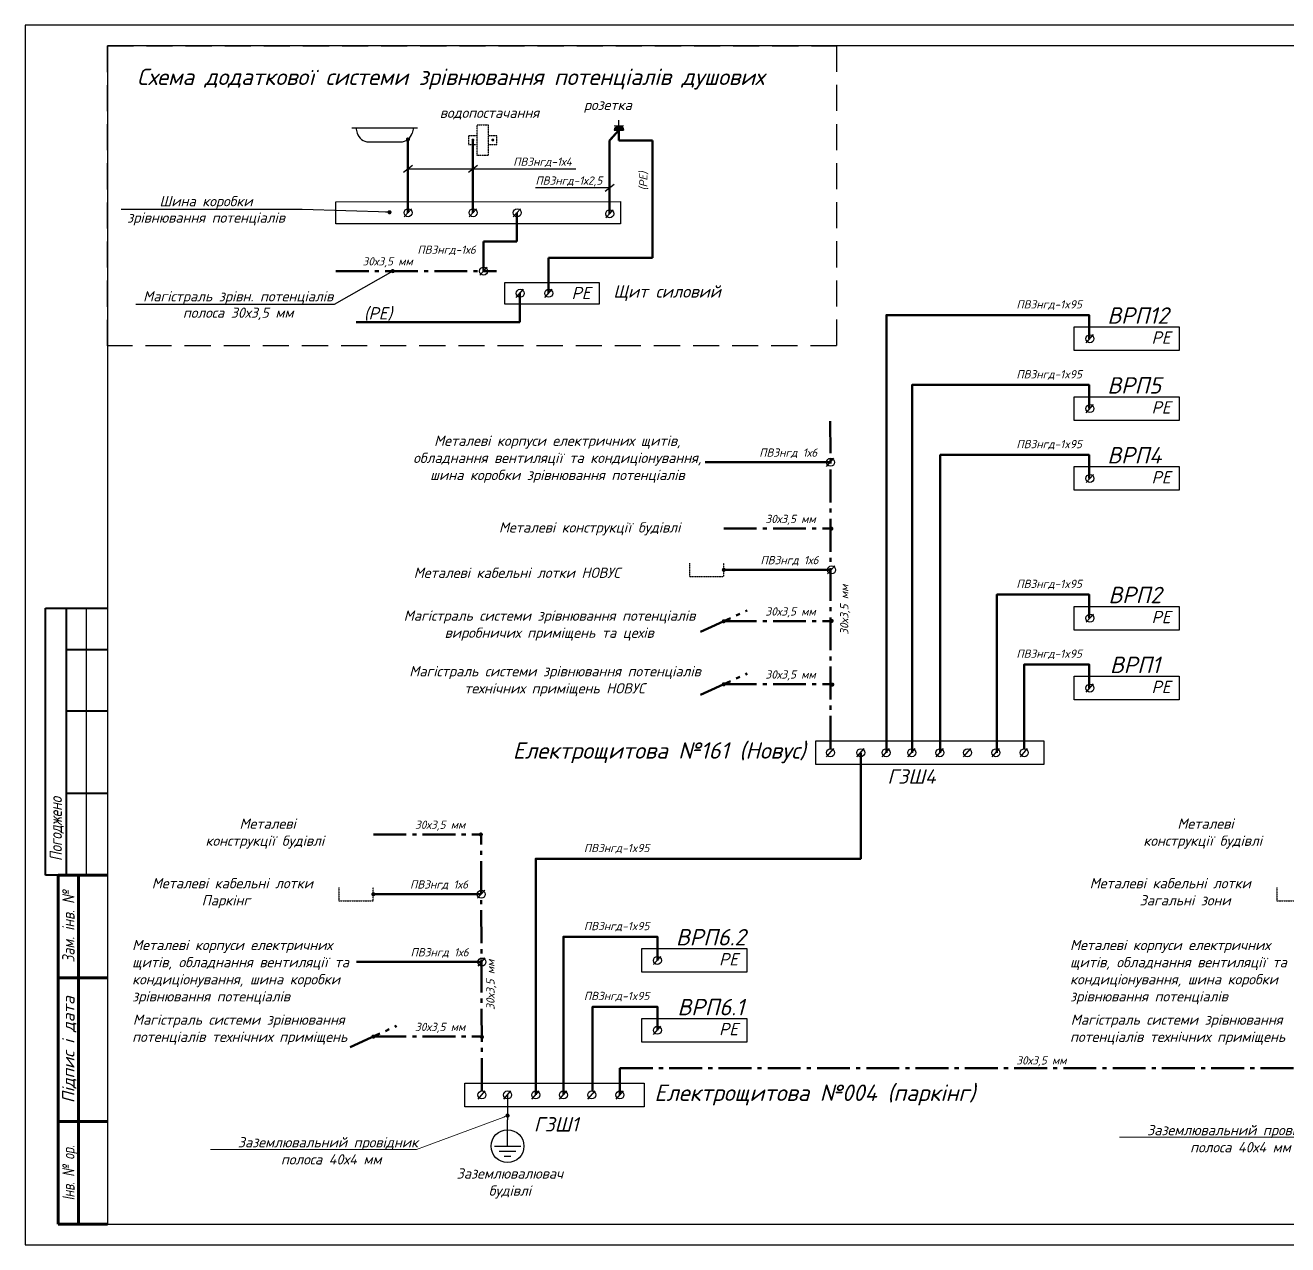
# Model space of a CAD drawing. Header units: millimetres. Extents: x 0 to 878967, y 0 to 534985.
# Drawn here: x 214428 to 245174, y 367019 to 396719 of the extents above; entities that cross this region are included whole.
import ezdxf
from ezdxf import colors
from ezdxf.entities.mleader import LeaderData, LeaderLine
from ezdxf.enums import TextEntityAlignment as Align
from ezdxf.math import Vec2, Vec3

# ---------------------------------------------------------------- set-up
doc = ezdxf.new("R2010")
doc.units = ezdxf.units.MM
for name, pattern in [('DASHED', [9.525, 6.35, -3.175]), ('DASHED2', [9.525, 6.35, -3.175]), ('gost6', [12, 8, -1.5, 1, -1.5])]:
    doc.linetypes.add(name, pattern=pattern)
for name, color, linetype, lineweight in [('-Позначення', 7, 'Continuous', 15), ('Заземл.провідник', 96, 'Continuous', 50), ('Заземлення', 7, 'gost6', 50), ('Привязки', 7, 'Continuous', 18), ('РАМКА', 7, 'Continuous', 9), ('Сила', 21, 'Continuous', 30)]:
    doc.layers.add(name, color=color, linetype=linetype, lineweight=lineweight)
doc.layers.add('Рамка внешняя', color=4, linetype='Continuous', lineweight=30, plot=False)
doc.styles.add('GOST 2.304', font='isocpeui.ttf')
doc.styles.get("Standard").update_dxf_attribs({"font": 'arial.ttf'})
doc.styles.add('ГОСТ 2.304', font='isocpeui.ttf')
doc.styles.add('СГЕНЕРИР_СТИЛЬ_7', font='isocpeui.ttf')
doc.dimstyles.new('ISO-25', dxfattribs={"dimtxt": 2.5, "dimasz": 2.5, "dimexe": 1.25, "dimexo": 0.625, "dimtad": 1, "dimtxsty": 'Standard', "dimcen": 2.5, "dimadec": 0, "dimazin": 0, "dimtfac": 1, "dimtmove": 0, "dimatfit": 3, "dimfxl": 1, "dimarcsym": 0})

# ---------------------------------------------------------------- blocks, each defined once
blk = doc.blocks.new('S209-0')
for p, q in [((0, -400), (0, 0)), ((-200, -400), (200, -400)), ((-125, -475), (125, -475)), ((-50, -550), (50, -550))]:
    blk.add_line(p, q)
blk.add_circle((0, -400), 250)
blk = doc.blocks.new('_Dot')
at = {"color": 0, "linetype": 'ByBlock', "lineweight": -2}
blk.add_line((-0.5, 0), (-1, 0), dxfattribs=at)
at = {"color": 0, "linetype": 'ByBlock', "const_width": 0.5}
blk.add_lwpolyline([(-0.25, 0, 1), (0.25, 0, 1)], format="xyb", close=True, dxfattribs=at)
blk = doc.blocks.new('роз.')
at = {"layer": 'Сила', "color": 0}
for p, q in [((50347, 85581), (50582, 85581)), ((50465, 85581), (50465, 85439))]:
    blk.add_line(p, q, dxfattribs=at)
blk.add_arc((50465, 85698), 118, 180, 0, dxfattribs=at)
blk = doc.blocks.new('Рамка А4х3')
at = {"lineweight": 40}
for p, q in [((4.94, 90), (4.94, 155)), ((4.94, 155), (19.94, 155)), ((9.94, 155), (9.94, 90)), ((9.94, 145), (19.94, 145)), ((9.94, 130), (19.94, 130)), ((9.94, 110), (19.94, 110)), ((19.94, 90), (4.94, 90))]:
    blk.add_line(p, q, dxfattribs=at)
at = {"lineweight": 25}
blk.add_line((14.94, 90), (14.94, 155), dxfattribs=at)
at = {"linetype": 'Continuous', "lineweight": 60}
for p, q in [((8, 5), (8, 90)), ((8, 90), (20, 90)), ((8, 90), (20, 90)), ((13, 5), (13, 90)), ((8, 65), (20, 65)), ((8, 30), (20, 30)), ((20, 5), (8, 5))]:
    blk.add_line(p, q, dxfattribs=at)
at = {"lineweight": 30, "ltscale": 100}
blk.add_lwpolyline([(20, 5), (625, 5), (625, 292), (20, 292)], close=True, dxfattribs=at)
at = {"layer": 'Рамка внешняя', "ltscale": 100}
blk.add_lwpolyline([(0, 0), (630, 0), (630, 297), (0, 297)], close=True, dxfattribs=at)
at = {"linetype": 'Continuous', "lineweight": 25, "style": 'СГЕНЕРИР_СТИЛЬ_7'}
for s, width, p in [('Погоджено', 0.8, (7.44, 101.27)), ('Зам. інв. №', 0.8, (10.5, 77.5)), ('Інв. № ор.', 0.7, (10.5, 17.5))]:
    blk.add_text(s, height=3, rotation=90, dxfattribs=dict(at, width=width)).set_placement(p, align=Align.MIDDLE_CENTER)
blk.add_text('Підпис і дата', height=3, rotation=90, dxfattribs=at).set_placement((10.5, 47.5), align=Align.MIDDLE_CENTER)
blk = doc.blocks.new('A$C442E4698')
at = {"xscale": 100, "yscale": 100, "zscale": 100}
blk.add_blockref('Рамка А4х3', (0, 0), dxfattribs=at)

msp = doc.modelspace()

# ---------------------------------------------------------------- hatches: boundary and pattern name
at = {"linetype": 'ByBlock', "lineweight": 30}
h = msp.add_hatch(color=0, dxfattribs=at)
edge = h.paths.add_edge_path()
edge.add_ellipse((228886.8, 394160.6), major_axis=(-0.1, 112.9), ratio=1, start_angle=-89.93454, end_angle=0.06531)
edge.add_line((228886.7, 394273.5), (228886.7, 394273.5))
edge.add_ellipse((228886.8, 394160.6), major_axis=(-0.1, 112.9), ratio=1, start_angle=0.06561, end_angle=90.06546)
edge.add_line((228773.9, 394160.5), (228999.7, 394160.8))

# ---------------------------------------------------------------- linework, layer by layer
at = {"color": 0, "linetype": 'ByBlock', "lineweight": 30}
for p, q in [((222381.1, 394221.4), (223981.1, 394221.4)), ((222481.1, 394221.4), (222508.2, 394094.2)), ((223881.1, 394221.4), (223854, 394094.2)), ((222796.7, 393876.6), (223565.5, 393876.6)), ((228773.9, 394160.5), (228999.7, 394160.8))]:
    msp.add_line(p, q, dxfattribs=at)
for p, q in [((223636.8, 393138.7), (223855.6, 393310.5)), ((225220.8, 393138.7), (225439.6, 393310.5)), ((223746.2, 393224.6), (227835.3, 393224.6)), ((226853.8, 392765.8), (228657.4, 392765.8)), ((228548, 392679.9), (228766.9, 392851.7))]:
    msp.add_line(p, q)
at = {"lineweight": 30}
msp.add_line((226173.1, 370666.7), (226173.1, 370059.9), dxfattribs=at)
at = {"color": 0, "linetype": 'DASHED2', "lineweight": 30}
for points in [[(225435.7, 394293.3), (225703.5, 394293.3), (225703.5, 393548.9), (225435.7, 393548.9)], [(225225.7, 393816.1), (225435.7, 393816.1), (225435.7, 394026.1), (225225.7, 394026.1)], [(225703.5, 393816.1), (225913.5, 393816.1), (225913.5, 394026.1), (225703.5, 394026.1)]]:
    msp.add_lwpolyline(points, close=True, dxfattribs=at)
for points, const_width in [([(223721.2, 393937.1, 1), (223771.2, 393937.1, 1)], 50), ([(225312.7, 393925.1, 1), (225347.7, 393925.1, 1)], 35), ([(225796, 393925.1, 1), (225831, 393925.1, 1)], 35), ([(234033.2, 384458.7, 1), (234083.2, 384458.7, 1)], 50), ([(231416.3, 383454.7, 1), (231466.3, 383454.7, 1)], 50), ([(231415.1, 382204.4, 1), (231465.1, 382204.4, 1)], 50), ([(234041.9, 382212.7, 1), (234091.9, 382212.7, 1)], 50), ([(231415.1, 380669.5, 1), (231465.1, 380669.5, 1)], 50), ([(234058.2, 380661.8, 1), (234108.2, 380661.8, 1)], 50), ([(225498.5, 377010.1, 1), (225548.5, 377010.1, 1)], 50), ([(222880.4, 375555.6, 1), (222930.4, 375555.6, 1)], 50), ([(222880.4, 372087.3, 1), (222930.4, 372087.3, 1)], 50), ([(225523.5, 372079.6, 1), (225573.5, 372079.6, 1)], 50)]:
    msp.add_lwpolyline(points, format="xyb", close=True, dxfattribs=dict(at, const_width=const_width))
for points in [[(230601.5, 383617.5), (230601.5, 383290.9), (231440.1, 383290.9), (231440.1, 383617.5)], [(222065.6, 375718.4), (222065.6, 375391.9), (222904.2, 375391.9), (222904.2, 375718.4)], [(244906.1, 375718.4), (244906.1, 375391.9), (245744.7, 375391.9), (245744.7, 375718.4)]]:
    msp.add_lwpolyline(points, dxfattribs=at)
at = {"color": 0, "linetype": 'ByBlock', "lineweight": 30}
for centre, start, end in [((222796.7, 394176.6), 195.9454, 270), ((223565.5, 394176.6), 270, 344.0546)]:
    msp.add_arc(centre, 300, start, end, dxfattribs=at)
at = {"layer": 'Заземл.провідник', "color": 50, "ltscale": 100}
for p, q in [((223746.2, 392152.3), (223746.2, 393937.1)), ((225330.2, 392152.3), (225330.2, 393937.1)), ((228657.4, 393912.1), (228886.8, 394160.6)), ((228657.4, 392127.3), (228657.4, 393912.1)), ((228886.8, 394160.6), (228886.8, 393915.3)), ((228886.8, 394160.6), (228886.8, 393915.3)), ((229704, 393915.3), (228886.8, 393915.3)), ((229704, 391052.3), (229704, 393915.3)), ((226402.9, 392152.3), (226402.9, 391452.3)), ((226402.9, 391452.3), (225585.7, 391452.3)), ((225585.7, 390730.7), (225585.7, 391452.3)), ((227169.8, 390190.8), (227169.8, 391052.3)), ((229704, 391052.3), (227169.8, 391052.3)), ((226476, 390190.8), (226476, 389490.8)), ((226476, 389490.8), (222484.7, 389490.8)), ((230982.2, 386074.3), (234028.3, 386074.3)), ((231440.1, 383454.2), (234058.2, 383454.2)), ((222905.4, 375555.6), (225523.5, 375555.6)), ((222491.6, 373905.1), (225537.7, 373905.1))]:
    msp.add_line(p, q, dxfattribs=at)
at = {"layer": 'Заземл.провідник', "linetype": 'DASHED', "ltscale": 30}
for p, q in [((223746.2, 392152.3), (223746.2, 393937.1)), ((225330.2, 392152.3), (225330.2, 393937.1)), ((228657.4, 393912.1), (228886.8, 394160.6)), ((228657.4, 392127.3), (228657.4, 393912.1)), ((229704, 393915.3), (228886.8, 393915.3)), ((229704, 391052.3), (229704, 393915.3)), ((226402.9, 392152.3), (226402.9, 391452.3)), ((226402.9, 391452.3), (225585.7, 391452.3)), ((225585.7, 390730.7), (225585.7, 391452.3)), ((227169.8, 390190.8), (227169.8, 391052.3)), ((229704, 391052.3), (227169.8, 391052.3)), ((226476, 390190.8), (226476, 389490.8)), ((226476, 389490.8), (222484.7, 389490.8)), ((230982.2, 386074.3), (234028.3, 386074.3)), ((231440.1, 383454.2), (234058.2, 383454.2)), ((222905.4, 375555.6), (225523.5, 375555.6)), ((222491.6, 373905.1), (225537.7, 373905.1))]:
    msp.add_line(p, q, dxfattribs=at)
at = {"layer": 'Заземл.провідник', "color": 50, "ltscale": 100}
for points in [[(240335.6, 389083.9), (240335.6, 389659.3), (235400.9, 389659.3), (235400.9, 379001.1)], [(240335.6, 387382.3), (240335.6, 387957.7), (236025.5, 387957.7), (236025.5, 379001.1)], [(240335.6, 385680.7), (240335.6, 386256.1), (236711, 386256.1), (236711, 379001.5)], [(240335.6, 382277.5), (240335.6, 382853), (238090.4, 382853), (238090.4, 379001.5)], [(240335.6, 380576), (240335.6, 381151.4), (238756.1, 381151.4), (238756.1, 379099.1)], [(234774.4, 379001.5), (234774.4, 376418.5), (226858.6, 376418.5), (226858.6, 370667.1)], [(229822.9, 373942.7), (229822.9, 374518.1), (227535.5, 374518.1), (227535.5, 370666.7)], [(229822.9, 372241.1), (229822.9, 372816.5), (228243.5, 372816.5), (228243.5, 370764.3)]]:
    msp.add_lwpolyline(points, dxfattribs=at)
at = {"layer": 'Заземл.провідник', "linetype": 'DASHED', "ltscale": 30}
for points in [[(235400.9, 379001.1), (235400.9, 389659.3), (240335.6, 389659.3), (240335.6, 389083.9)], [(236025.5, 379001.1), (236025.5, 387957.7), (240335.6, 387957.7), (240335.6, 387382.3)], [(236711, 379001.5), (236711, 386256.1), (240335.6, 386256.1), (240335.6, 385680.7)], [(238090.4, 379001.5), (238090.4, 382853), (240335.6, 382853), (240335.6, 382277.5)], [(238756.1, 379099.1), (238756.1, 381151.4), (240335.6, 381151.4), (240335.6, 380576)], [(226858.6, 370667.1), (226858.6, 376418.5), (234774.4, 376418.5), (234774.4, 379001.5)], [(227535.5, 370666.7), (227535.5, 374518.1), (229822.9, 374518.1), (229822.9, 373942.7)], [(228243.5, 370764.3), (228243.5, 372816.5), (229822.9, 372816.5), (229822.9, 372241.1)]]:
    msp.add_lwpolyline(points, dxfattribs=at)
at = {"layer": 'Заземлення', "ltscale": 100}
for p, q in [((221991.1, 390730.7), (225905.2, 390730.7)), ((234038.9, 379098.3), (234034.2, 387074.3)), ((231440.1, 384458.7), (234083.2, 384458.7)), ((230874.2, 381944.5), (232005.9, 382464.3)), ((231440.1, 382204.4), (234058.2, 382204.4)), ((230874.2, 380409.6), (232005.9, 380929.4)), ((231440.1, 380669.5), (234058.2, 380669.5)), ((222905.4, 377010.1), (225548.5, 377010.1)), ((225548.5, 370763.9), (225527.4, 377010.1)), ((222339.5, 371827.4), (223471.3, 372347.2)), ((222905.4, 372087.3), (225523.5, 372087.3))]:
    msp.add_line(p, q, dxfattribs=at)
at = {"layer": 'Заземлення', "linetype": 'DASHED2', "lineweight": -3, "ltscale": 100, "elevation": 0}
msp.add_lwpolyline([(216427.6, 396218.8), (234184, 396218.8), (234184, 388911.2), (216427.6, 388911.2)], close=True, dxfattribs=at)
at = {"layer": 'Заземлення', "linetype": 'Continuous', "lineweight": 30, "ltscale": 100}
for points in [[(221991.1, 392418.1), (228924.2, 392422.8), (228924.2, 391886.5), (221991.1, 391886.5)], [(226108.3, 390456.6), (228406, 390456.6), (228406, 389925), (226108.3, 389925)], [(239974.9, 389371.9), (242531.7, 389371.9), (242531.7, 388795.8), (239974.9, 388795.8)], [(239974.9, 387670.4), (242531.7, 387670.4), (242531.7, 387094.2), (239974.9, 387094.2)], [(239974.9, 385968.8), (242531.7, 385968.8), (242531.7, 385392.6), (239974.9, 385392.6)], [(239974.9, 382565.6), (242531.7, 382565.6), (242531.7, 381989.4), (239974.9, 381989.4)], [(239974.9, 380864), (242531.7, 380864), (242531.7, 380287.9), (239974.9, 380287.9)], [(233681.5, 379289.6), (239233.4, 379289.6), (239233.4, 378713.4), (233681.5, 378713.4)], [(229441.8, 374230.8), (231998.6, 374230.8), (231998.6, 373654.6), (229441.8, 373654.6)], [(229441.8, 372529.2), (231998.6, 372529.2), (231998.6, 371953), (229441.8, 371953)], [(225130.4, 370954.8), (229497.6, 370954.8), (229497.6, 370378.6), (225130.4, 370378.6)]]:
    msp.add_lwpolyline(points, close=True, dxfattribs=at)
at = {"layer": 'Заземлення', "ltscale": 100}
msp.add_lwpolyline([(228911.4, 370666.7), (228911.4, 371316.7), (247764.4, 371316.7), (247764.4, 370666.7)], dxfattribs=at)
at = {"layer": 'Привязки', "lineweight": 30, "ltscale": 40}
for p, q in [((223657.4, 392053), (223835, 392251.7)), ((225241.4, 392053), (225419, 392251.7)), ((226314, 392053), (226491.7, 392251.7)), ((228568.6, 392028), (228746.3, 392226.7)), ((225496.9, 390631.7), (225674.5, 390830.5)), ((226387.2, 390091.5), (226564.8, 390290.2)), ((227081, 390091.5), (227258.6, 390290.2)), ((240261.8, 388984.9), (240439.4, 389183.6)), ((240261.8, 387283.3), (240439.4, 387482)), ((233944.9, 385975.3), (234122.5, 386174)), ((240261.8, 385581.7), (240439.4, 385780.5)), ((233969.3, 383355.2), (234147, 383554)), ((240261.8, 382178.6), (240439.4, 382377.3)), ((240261.8, 380477), (240439.4, 380675.7)), ((233944.7, 378902.5), (234122.3, 379101.3)), ((234680.2, 378902.5), (234857.8, 379101.3)), ((235299.4, 378902.5), (235477, 379101.3)), ((235924, 378902.5), (236101.6, 379101.3)), ((236609.5, 378902.9), (236787.1, 379101.7)), ((237281, 378902.9), (237458.6, 379101.7)), ((237974.3, 378902.5), (238152, 379101.3)), ((238662.3, 378902.5), (238839.9, 379101.3)), ((225440.1, 375456.7), (225617.7, 375655.4)), ((225454.3, 373806.2), (225631.9, 374004.9)), ((229728.7, 373843.7), (229906.3, 374042.5)), ((229728.7, 372142.2), (229906.3, 372340.9)), ((225454.3, 370567.7), (225631.9, 370766.5)), ((226078.9, 370567.7), (226256.5, 370766.5)), ((226764.4, 370568.1), (226942, 370766.9)), ((227441.3, 370567.7), (227618.9, 370766.5)), ((228129.2, 370567.7), (228306.8, 370766.5)), ((228817.2, 370567.7), (228994.8, 370766.5))]:
    msp.add_line(p, q, dxfattribs=at)
for centre in [(223751.6, 392151.9), (225335.6, 392151.9), (226408.3, 392151.9), (228662.8, 392126.9), (225591.1, 390730.7), (226481.4, 390190.4), (227175.2, 390190.4), (240356, 389083.9), (240356, 387382.3), (234039.1, 386074.3), (240356, 385680.7), (234063.6, 383454.2), (240356, 382277.5), (240356, 380576), (234038.9, 379001.5), (234774.4, 379001.5), (235393.6, 379001.5), (236018.2, 379001.5), (236703.7, 379001.9), (237375.2, 379001.9), (238068.5, 379001.5), (238756.5, 379001.5), (225534.3, 375555.6), (225548.5, 373905.1), (229822.9, 373942.7), (229822.9, 372241.1), (225548.5, 370666.7), (226173.1, 370666.7), (226858.6, 370667.1), (227535.5, 370666.7), (228223.4, 370666.7), (228911.4, 370666.7)]:
    msp.add_circle(centre, 97.2, dxfattribs=at)

# ---------------------------------------------------------------- block references
at = {"color": 7, "lineweight": 30, "xscale": 1.600000000325963, "yscale": 1.600000000325963, "zscale": 1.600000000325963}
msp.add_blockref('S209-0', (226173.1, 370059.9), dxfattribs=at)
at = {"layer": 'Сила', "color": 250, "linetype": 'Continuous', "lineweight": 30, "xscale": -0.9599999999302667, "yscale": 0.9599999999627471, "zscale": 0.96, "rotation": 180.0949032478304}
msp.add_blockref('роз.', (180304.7, 476350.5), dxfattribs=at)

# ---------------------------------------------------------------- texts
at = {"color": 0, "linetype": 'DASHED2', "lineweight": 30, "attachment_point": 1, "style": 'ГОСТ 2.304'}
for s, insert, char_height, width in [('РЕ', (227730.5, 390347.9), 300, 649.552), ('Щит силовий', (228750, 390385.7), 300, 2653.737), ('(РЕ)', (222674.9, 389852.8), 300, 649.552), ('РЕ', (241856.1, 389263.2), 300, 649.552), ('РЕ', (241856.1, 387561.7), 300, 649.552), ('РЕ', (241856.1, 385860.1), 300, 649.552), ('РЕ', (241856.1, 382456.9), 300, 649.552), ('РЕ', (241856.1, 380755.3), 300, 649.552), ('ГЗШ4', (235424.4, 378598.4), 350, 6498.853), ('РЕ', (231323.1, 374122.1), 300, 649.552), ('РЕ', (231323.1, 372420.5), 300, 649.552), ('ГЗШ1', (226813.8, 370126.2), 350, 6498.853)]:
    msp.add_mtext(s, dxfattribs=dict(at, insert=insert, char_height=char_height, width=width))
at = {"color": 1, "lineweight": 15, "style": 'GOST 2.304'}
for s, insert, char_height, width, attachment_point in [('{\\C256;Металеві корпуси електричних щитів, обладнання вентиляції та кондиціонування, шина коробки зрівнювання потенціалів}', (227386.4, 386149.3), 250, 7329.904, 5), ('{\\C256;Металеві конструкції будівлі}', (228171.9, 384455.2), 250, 5681.139, 5), ('{\\C256;Металеві кабельні лотки НОВУС}', (226403.4, 383384.6), 250, 5407.395, 5), ('\\pi17.8075;{\\C256;Магістраль системи зрівнювання потенціалів виробничих приміщень та цехів}', (227186.8, 382098.6), 250, 7535.028, 5), ('\\pi17.8075;{\\C256;Магістраль системи зрівнювання потенціалів технічних приміщень НОВУС}', (227320.6, 380744.5), 250, 7516.569, 5), ('{\\C256;Електрощитова №161 (Новус)}', (233431.5, 379001.5), 400, 9225.628, 6), ('\\pi908.05;{\\C256;Металеві \\P\\pi79.547;конструкції будівлі}', (218737.5, 377400.5), 250, 3299.056, 1), ('\\pi908.05;{\\C256;Металеві \\P\\pi79.547;конструкції будівлі}', (241577.9, 377400.5), 250, 3299.056, 1), ('\\pi651.8;{\\C256;Металеві кабельні лотки\\P\\pi1865.8;Паркінг}', (216858.5, 375949.3), 250, 5407.395, 1), ('\\pi651.8;{\\C256;Металеві кабельні лотки\\P\\pi1865.8;Загальні зони}', (239699, 375949.3), 250, 5407.395, 1), ('{\\C256;Металеві корпуси електричних щитів, обладнання вентиляції та кондиціонування, шина коробки зрівнювання потенціалів}', (217030.9, 374443.4), 250, 5407.395, 1), ('{\\C256;Металеві корпуси електричних щитів, обладнання вентиляції та кондиціонування, шина коробки зрівнювання потенціалів}', (239871.4, 374443.4), 250, 5407.395, 1), ('\\pi17.8075;{\\C256;Магістраль системи зрівнювання \\P\\pi0;потенціалів технічних приміщень}', (217030.9, 372625.5), 250, 5407.395, 1), ('\\pi17.8075;{\\C256;Магістраль системи зрівнювання \\P\\pi0;потенціалів технічних приміщень}', (239871.4, 372625.5), 250, 5407.395, 1), ('{\\C256;Електрощитова №004 (паркінг)}', (229747.6, 370666.7), 400, 9225.628, 4), ('{\\C256;Заземлювалювач будівлі}', (226229.2, 368511.9), 250, 2588.608, 5)]:
    msp.add_mtext(s, dxfattribs=dict(at, insert=insert, char_height=char_height, width=width, attachment_point=attachment_point))
at = {"layer": 'РАМКА', "color": 0, "lineweight": 30, "style": 'ГОСТ 2.304'}
for s, height, p in [('Схема додаткової системи зрівнювання потенціалів душових', 400, (217149.7, 395262.7)), ('розетка', 250, (228031, 394653.3)), ('водопостачання', 250, (224521.7, 394462.4)), ('ПВ3нгд-1х4', 200, (226310.2, 393295.5)), ('ПВ3нгд-1х2,5', 200, (226852.6, 392836.6)), ('ПВ3нгд-1х6', 200, (223977.3, 391152.3)), ('30х3,5 мм', 200, (222639.7, 390868.2)), ('ВРП12', 400, (240780, 389449.4)), ('ВРП5', 400, (240780, 387747.8)), ('ПВ3нгд 1х6', 200, (232302.7, 386211.8)), ('ВРП4', 400, (240780, 386046.2)), ('30х3,5 мм', 200, (232453.3, 384596.2)), ('ПВ3нгд 1х6', 200, (232332.6, 383591.7)), ('ВРП2', 400, (240806.3, 382643.1)), ('30х3,5 мм', 200, (232453.3, 382341.9)), ('ВРП1', 400, (240843.4, 380941.5)), ('30х3,5 мм', 200, (232453.3, 380807)), ('30х3,5 мм', 200, (223918.6, 377147.6)), ('ПВ3нгд 1х6', 200, (223797.9, 375693.2)), ('ВРП6.2', 400, (230273.3, 374308.3)), ('ПВ3нгд 1х6', 200, (223812.1, 374042.7)), ('ВРП6.1', 400, (230310.3, 372606.7)), ('30х3,5 мм', 200, (223918.6, 372224.8)), ('30х3,5 мм', 200, (238561.1, 371408.5))]:
    msp.add_text(s, height=height, dxfattribs=at).set_placement(p)
for s, p in [('(PE)', (229580.7, 392694.5)), ('30х3,5 мм', (234472.2, 381871.5)), ('30х3,5 мм', (225857.1, 372737.5))]:
    msp.add_text(s, height=200, rotation=90, dxfattribs=at).set_placement(p)
for s, p in [('Шина коробки', (218829.9, 392434.8)), ('зрівнювання потенціалів', (218829.9, 392034.8)), ('Магістраль зрівн. потенціалів', (219613.1, 390118.5)), ('полоса 30х3,5 мм', (219613.1, 389718.5))]:
    msp.add_text(s, height=250, dxfattribs=at).set_placement(p, align=Align.MIDDLE_CENTER)
at = {"layer": 'РАМКА', "lineweight": 30, "style": 'ГОСТ 2.304'}
for p in [(238565.5, 389821), (238565.5, 388119.4), (238565.5, 386417.8), (238565.5, 383014.7), (238565.5, 381313.1), (228032.4, 376580.2), (228032.4, 374679.8), (228032.4, 372978.3)]:
    msp.add_text('ПВ3нгд-1x95', height=200, dxfattribs=at).set_placement(p)

# ---------------------------------------------------------------- leaders
at = {"layer": '-Позначення'}
ml = msp.add_multileader_mtext('Standard', dxfattribs=at)
ml.set_content('Заземлювальний провідник\\P полоса 40х4 мм', color=256, style='ГОСТ 2.304')
ml.set_leader_properties(color=256, linetype='ByLayer', lineweight=-1)
ml.set_arrow_properties(name='DOT')
ml.build(insert=Vec2(0, 0))
ml.multileader.update_dxf_attribs({"has_dogleg": 0, "text_left_attachment_type": 6, "text_right_attachment_type": 6, "text_top_attachment_type": 10, "dogleg_length": 0, "arrow_head_size": 100})
ctx = ml.context
ctx.base_point, ctx.char_height, ctx.arrow_head_size, ctx.landing_gap_size, ctx.plane_origin = Vec3(241782.2, 369636.1), 250, 100, 0, Vec3(234589, 375131.5)
ctx.left_attachment, ctx.right_attachment, ctx.text_align_type = 6, 6, 1
notes = []
notes.append((ctx, [(1, (1, 1, 0), (246102.3, 369636.1), (-1, 0), 0, [(1, [(247764.4, 370164.3)], 0, [])])]))
ctx.mtext.insert, ctx.mtext.alignment, ctx.mtext.flow_direction = Vec3(243942.3, 369936.1), 2, 5
ctx.mtext.has_bg_fill, ctx.mtext.bg_color, ctx.mtext.bg_scale_factor, ctx.mtext.bg_transparency, ctx.mtext.use_window_bg_color = 1, -1023410167, 1.5, 0, 1
for points in [[(223298.9, 392163.9), (221169.7, 392231.3), (216760.8, 392231.3)], [(223376.8, 390730.7), (221952.9, 389915), (217119.6, 389915)]]:
    msp.add_leader(points, dimstyle='ISO-25', override={"dimasz": 100, "dimtad": 0, "dimldrblk": 'Dot'})
for ctx, leaders in notes:
    for number, flags, end, landing, length, lines in leaders:
        leader = LeaderData()
        leader.index, (leader.has_last_leader_line, leader.has_dogleg_vector, leader.attachment_direction) = number, flags
        leader.last_leader_point, leader.dogleg_vector, leader.dogleg_length = Vec3(end), Vec3(landing), length
        for number, points, colour, breaks in lines:
            line = LeaderLine()
            line.index, line.vertices, line.color, line.breaks = number, Vec3.list(points), colors.encode_raw_color(colour), breaks
            leader.lines.append(line)
        ctx.leaders.append(leader)

# ---------------------------------------------------------------- next in the draw order: leaders
ml = msp.add_multileader_mtext('Standard', dxfattribs=at)
ml.set_content('Заземлювальний провідник\\P полоса 40х4 мм', color=256, style='ГОСТ 2.304')
ml.set_leader_properties(color=256, linetype='ByLayer', lineweight=-1)
ml.set_arrow_properties(name='DOT')
ml.build(insert=Vec2(0, 0))
ml.multileader.update_dxf_attribs({"has_dogleg": 0, "text_left_attachment_type": 6, "text_right_attachment_type": 6, "text_top_attachment_type": 10, "dogleg_length": 0, "arrow_head_size": 100})
ctx = ml.context
ctx.base_point, ctx.char_height, ctx.arrow_head_size, ctx.landing_gap_size, ctx.plane_origin = Vec3(219638.9, 369339.6), 250, 100, 0, Vec3(212997.7, 375131.5)
ctx.left_attachment, ctx.right_attachment, ctx.text_align_type = 6, 6, 1
notes = []
notes.append((ctx, [(1, (1, 1, 0), (223958.9, 369339.6), (-1, 0), 0, [(1, [(226173.1, 370164.3)], 0, [])])]))
ctx.mtext.insert, ctx.mtext.alignment, ctx.mtext.flow_direction = Vec3(221798.9, 369639.6), 2, 5
ctx.mtext.has_bg_fill, ctx.mtext.bg_color, ctx.mtext.bg_scale_factor, ctx.mtext.bg_transparency, ctx.mtext.use_window_bg_color = 1, -1023410167, 1.5, 0, 1
for ctx, leaders in notes:
    for number, flags, end, landing, length, lines in leaders:
        leader = LeaderData()
        leader.index, (leader.has_last_leader_line, leader.has_dogleg_vector, leader.attachment_direction) = number, flags
        leader.last_leader_point, leader.dogleg_vector, leader.dogleg_length = Vec3(end), Vec3(landing), length
        for number, points, colour, breaks in lines:
            line = LeaderLine()
            line.index, line.vertices, line.color, line.breaks = number, Vec3.list(points), colors.encode_raw_color(colour), breaks
            leader.lines.append(line)
        ctx.leaders.append(leader)

# ---------------------------------------------------------------- next in the draw order: block references
at = {"color": 1, "lineweight": 35}
msp.add_blockref('A$C442E4698', (214427.6, 367018.8, 0), dxfattribs=at)

doc.saveas('drawing.dxf')
